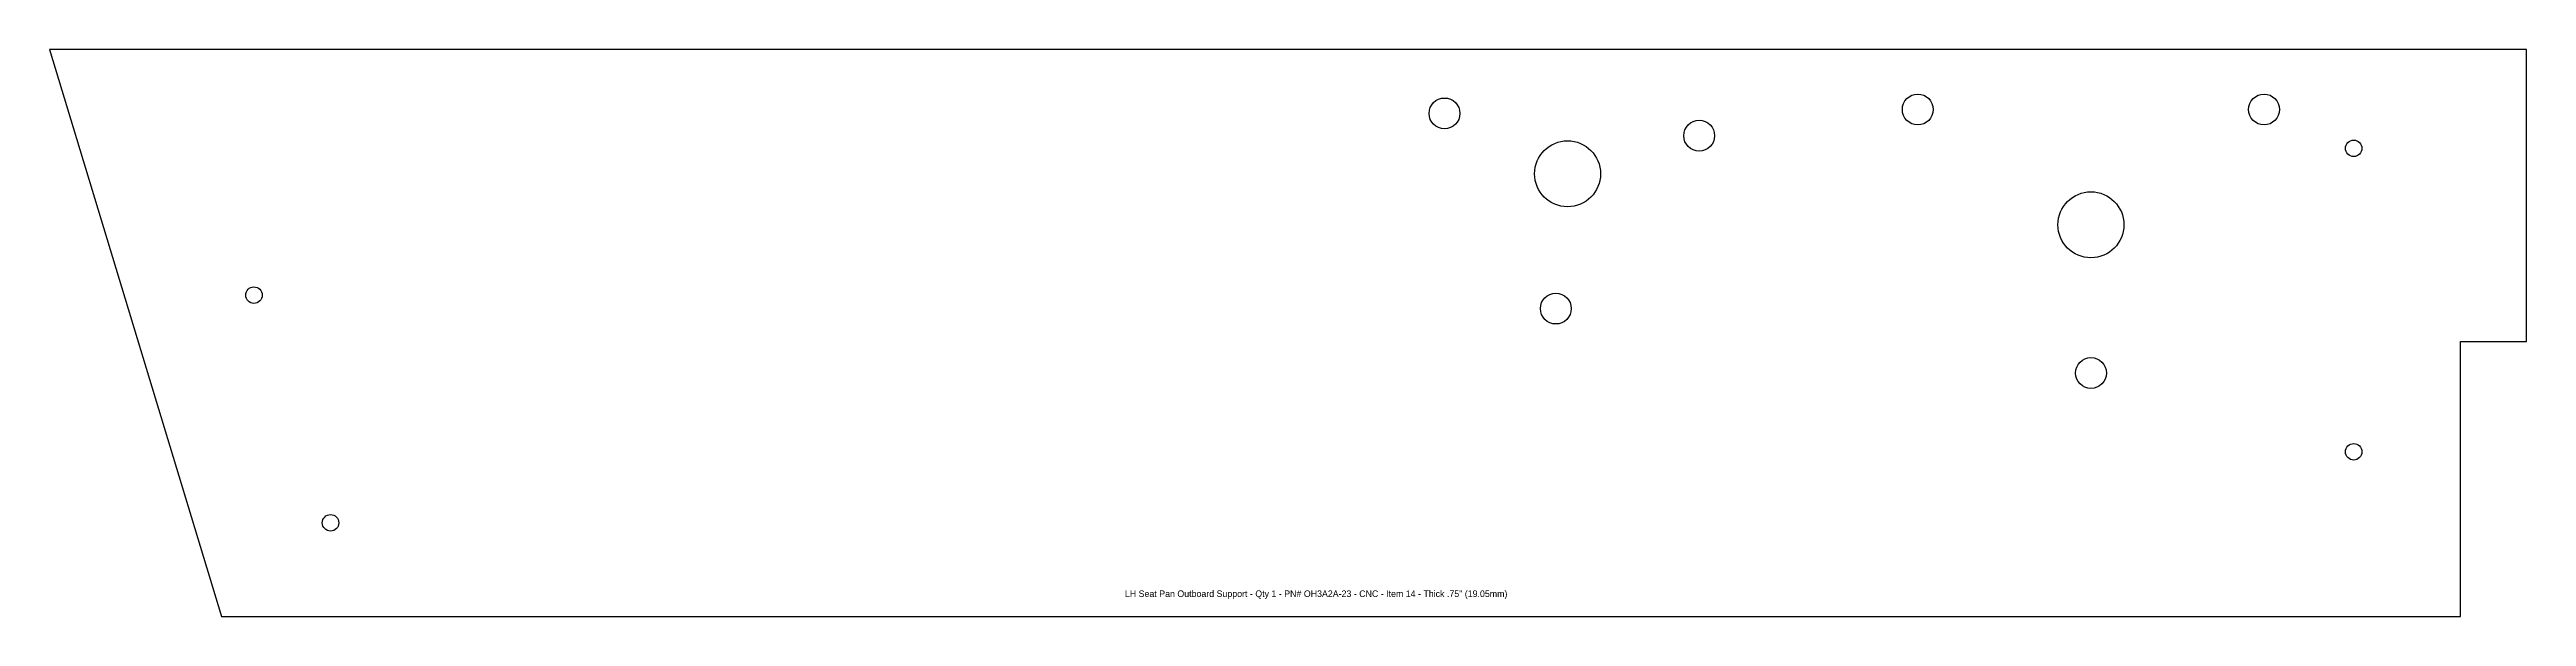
# Model space of a CAD drawing. Extents: x 0.1 to 18.9, y 2.1 to 6.4.
import ezdxf

# ---------------------------------------------------------------- set-up
doc = ezdxf.new("R2010")
doc.units = 0
doc.header["$MEASUREMENT"] = 0
doc.layers.get('0').update_dxf_attribs({"linetype": 'CONTINUOUS'})
doc.layers.add('Info', color=4, linetype='CONTINUOUS')
doc.styles.add('Annotative', font='txt')

msp = doc.modelspace()

# ---------------------------------------------------------------- linework, layer by layer
at = {"color": 7, "linetype": 'Continuous'}
msp.add_lwpolyline([(18.383, 4.147), (18.883, 4.147), (18.883, 6.363), (0.104, 6.363), (1.407, 2.06), (18.383, 2.06)], close=True, dxfattribs=at)
for centre, radius in [((14.268, 5.908), 0.117), ((16.893, 5.908), 0.117), ((10.68, 5.878), 0.117), ((12.611, 5.709), 0.117), ((11.613, 5.42), 0.25), ((17.573, 5.613), 0.0625), ((15.581, 5.033), 0.25), ((1.654, 4.499), 0.0625), ((11.524, 4.397), 0.117), ((15.581, 3.908), 0.117), ((17.573, 3.31), 0.0625), ((2.235, 2.771), 0.0625)]:
    msp.add_circle(centre, radius, dxfattribs=at)

# ---------------------------------------------------------------- texts
at = {"layer": 'Info', "insert": (9.707, 2.258), "char_height": 0.05, "attachment_point": 2, "style": 'Annotative'}
msp.add_mtext_dynamic_manual_height_columns('LH Seat Pan Outboard Support - Qty 1 - PN# OH3A2A-23 - CNC - Item 14 - Thick .75" (19.05mm)', width=5.31726, gutter_width=0.625, heights=[0.083], dxfattribs=at)

doc.saveas('drawing.dxf')
